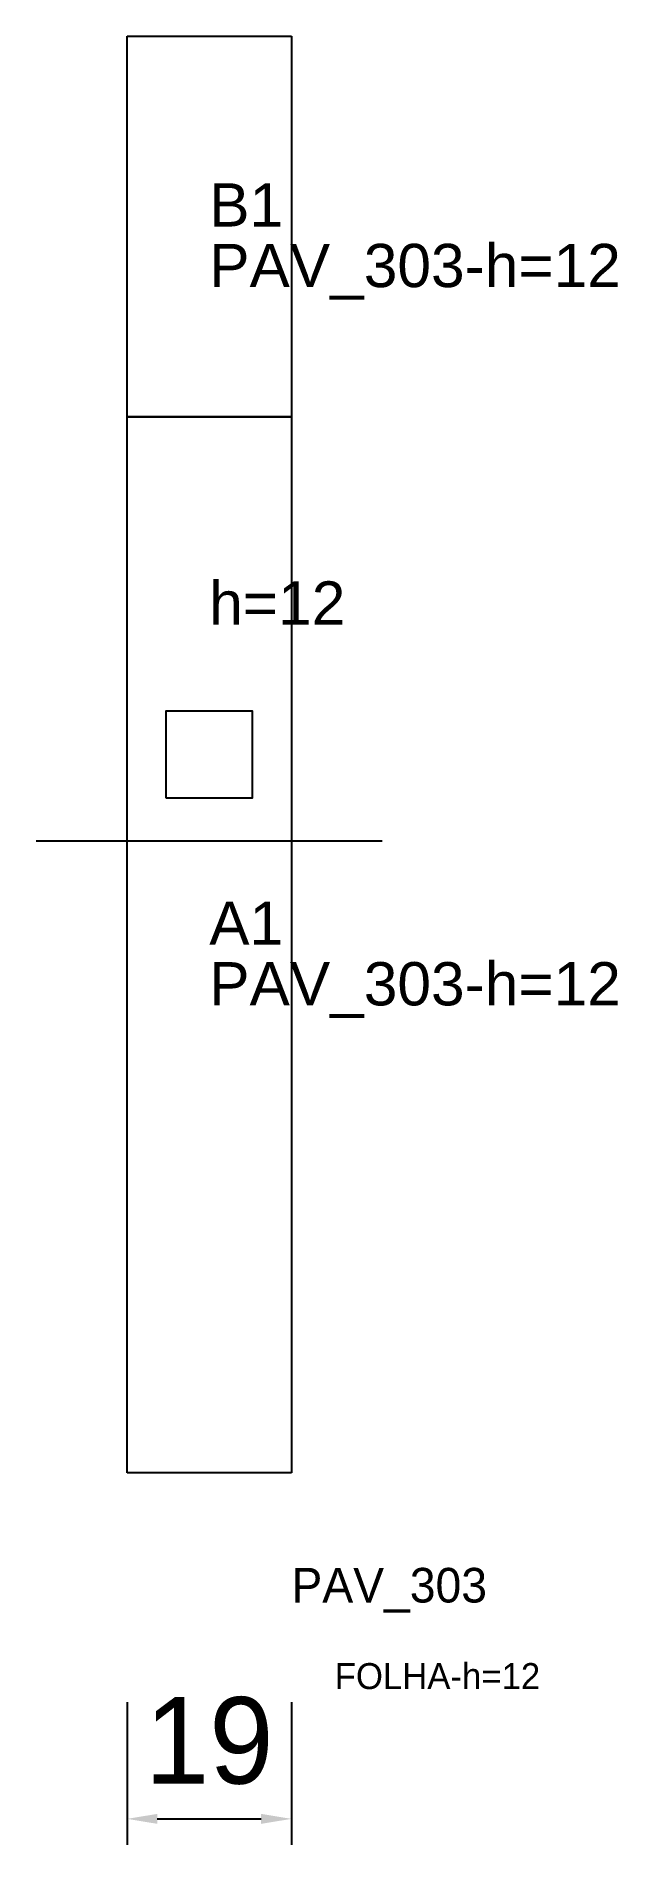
# Model space of a CAD drawing. Header units: metres. Extents: x 212 to 279, y -8 to 202.
import ezdxf

# ---------------------------------------------------------------- set-up
doc = ezdxf.new("R2010")
doc.units = ezdxf.units.M
for name, color, linetype in [('3', 3, 'CONTINUOUS'), ('AUX00', 7, 'CONTINUOUS'), ('COTA', 241, 'CONTINUOUS'), ('FOLHA', 255, 'CONTINUOUS'), ('Hachura', 251, 'CONTINUOUS'), ('NOMENCLATURA', 7, 'CONTINUOUS'), ('Nível', 160, 'CONTINUOUS'), ('Painéis', 200, 'CONTINUOUS'), ('Pilares', 5, 'CONTINUOUS'), ('SARR_2.2x7', 40, 'CONTINUOUS')]:
    doc.layers.add(name, color=color, linetype=linetype)
doc.styles.add('ARIAL', font='Arial.ttf')
doc.styles.add('STR_STANDARD', font='arial.ttf')
doc.dimstyles.new('EZ DXF', dxfattribs={"dimtxt": 10, "dimasz": 3.5, "dimexe": 3, "dimexo": 1.5, "dimgap": 1, "dimtad": 1, "dimdec": 1, "dimdsep": 46, "dimcen": 2.5, "dimazin": 3, "dimtfac": 1, "dimtmove": 0, "dimatfit": 3})

msp = doc.modelspace()

# ---------------------------------------------------------------- hatches: boundary and pattern name
at = {"layer": 'Hachura'}
h = msp.add_hatch(dxfattribs=at)
h.set_pattern_fill('ANSI31', scale=50)
h.paths.add_polyline_path([(241.2, 35.5), (222.2, 35.5), (222.2, 201.5), (241.2, 201.5)])
h = msp.add_hatch(dxfattribs=at)
h.set_pattern_fill('ANSI31', scale=50)
h.paths.add_polyline_path([(241.2, 35.5), (222.2, 35.5), (222.2, 201.5), (241.2, 201.5)])

# ---------------------------------------------------------------- linework, layer by layer
at = {"layer": '3'}
msp.add_lwpolyline([(222.2, 157.5), (241.2, 157.5)], close=True, dxfattribs=at)
msp.add_lwpolyline([(222.2, 157.5), (241.2, 157.5)], close=True, dxfattribs=at)
at = {"layer": 'Painéis', "color": 200}
for p, q in [((222.2, 35.5), (222.2, 201.5)), ((222.2, 201.5), (241.2, 201.5)), ((222.2, 35.5), (222.2, 201.5)), ((222.2, 201.5), (241.2, 201.5)), ((241.2, 201.5), (241.2, 35.5)), ((241.2, 201.5), (241.2, 35.5)), ((241.2, 35.5), (222.2, 35.5)), ((241.2, 35.5), (222.2, 35.5))]:
    msp.add_line(p, q, dxfattribs=at)
at = {"layer": 'Pilares'}
msp.add_lwpolyline([(226.7, 113.5), (236.7, 113.5), (236.7, 123.5), (226.7, 123.5)], close=True, dxfattribs=at)
msp.add_lwpolyline([(226.7, 113.5), (236.7, 113.5), (236.7, 123.5), (226.7, 123.5)], close=True, dxfattribs=at)
at = {"layer": 'SARR_2.2x7'}
msp.add_line((211.7, 108.5), (251.7, 108.5), dxfattribs=at)
msp.add_line((211.7, 108.5), (251.7, 108.5), dxfattribs=at)

# ---------------------------------------------------------------- texts
at = {"layer": '3', "style": 'STR_STANDARD'}
for s, p in [('B1', (231.7, 179.5)), ('B1', (231.7, 179.5)), ('A1', (231.7, 96.5)), ('A1', (231.7, 96.5))]:
    msp.add_text(s, height=5, dxfattribs=at).set_placement(p)
at = {"layer": 'AUX00', "style": 'STR_STANDARD'}
for p in [(231.7, 172.5), (231.7, 172.5), (231.7, 89.5), (231.7, 89.5)]:
    msp.add_text('PAV_303-h=12', height=5, dxfattribs=at).set_placement(p)
at = {"layer": 'FOLHA'}
msp.add_text('FOLHA-h=12', height=3, dxfattribs=at).set_placement((246.2, 10.5))
msp.add_text('FOLHA-h=12', height=3, dxfattribs=at).set_placement((246.2, 10.5))
at = {"layer": 'NOMENCLATURA', "insert": (231.7, 138.5), "char_height": 5, "attachment_point": 1, "style": 'ARIAL'}
msp.add_mtext('h=12', dxfattribs=at)
msp.add_mtext('h=12', dxfattribs=at)
at = {"layer": 'Nível'}
msp.add_text('PAV_303', height=4, dxfattribs=at).set_placement((241.2, 20.5))
msp.add_text('PAV_303', height=4, dxfattribs=at).set_placement((241.2, 20.5))

# ---------------------------------------------------------------- dimensions: what is measured, and where the dimension line sits
at = {"layer": 'COTA'}
msp.add_linear_dim(base=(222.2, -4.5), p1=(222.2, 10.5), p2=(241.2, 10.5), dimstyle='EZ DXF', dxfattribs=at).render()
msp.add_linear_dim(base=(222.2, -4.5), p1=(222.2, 10.5), p2=(241.2, 10.5), dimstyle='EZ DXF', dxfattribs=at).render()

doc.saveas('drawing.dxf')
